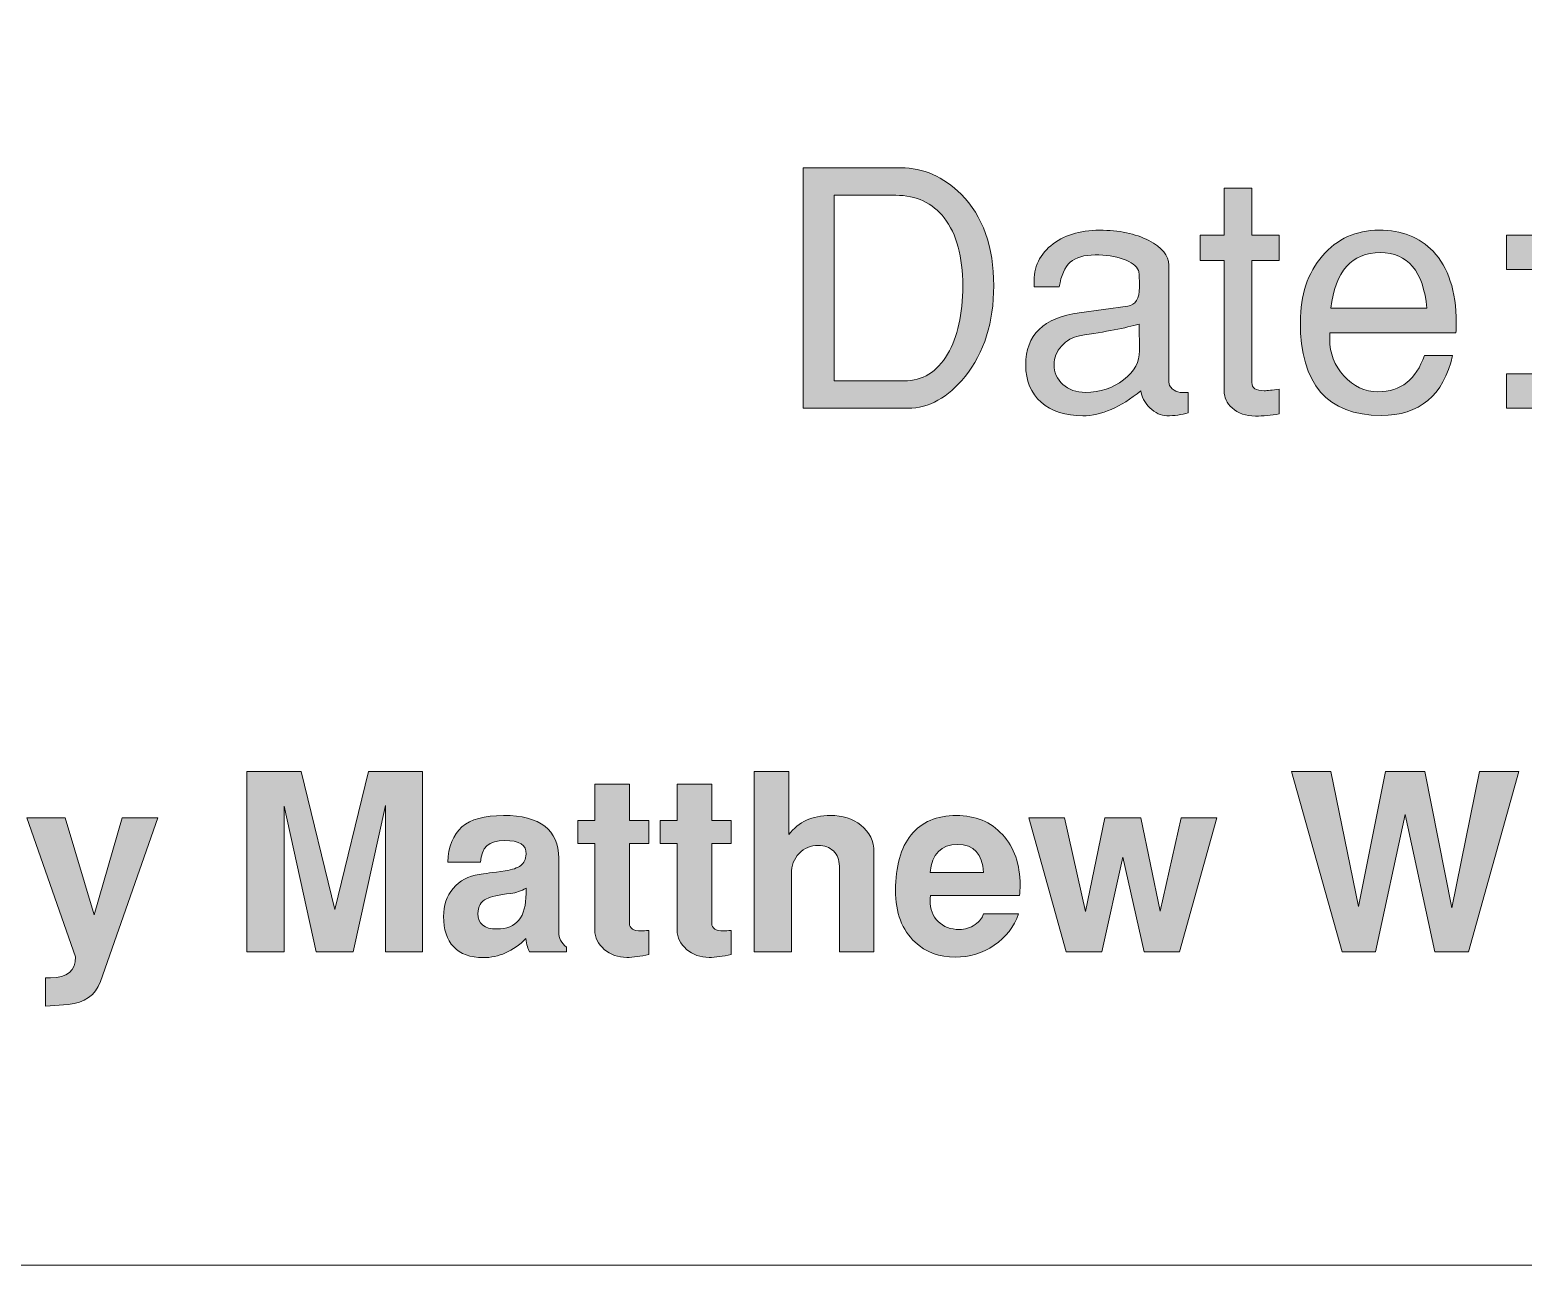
# Model space of a CAD drawing. Header units: inches. Extents: x 0.8 to 4.89, y -4.49 to -0.82.
# Drawn here: x 3.322 to 4.077, y -4.486 to -3.862 of the extents above; entities that cross this region are included whole.
import ezdxf

# ---------------------------------------------------------------- set-up
doc = ezdxf.new("R2010")
doc.units = ezdxf.units.IN
doc.header["$MEASUREMENT"] = 0
doc.layers.add('Layer 1', color=7, linetype='Continuous')

# ---------------------------------------------------------------- blocks, each defined once
blk = doc.blocks.new('block 2')
at = {"layer": 'Layer 1', "color": 7, "lineweight": 5, "true_color": 0xffffff}
blk.add_lwpolyline([(0.79512, -4.48611), (0.79512, -0.81564), (4.89347, -0.81564), (4.89347, -4.48611), (0.79512, -4.48611)], dxfattribs=at)
blk = doc.blocks.new('block 18')
at = {"layer": 'Layer 1', "true_color": 0xed1f24}
h = blk.add_hatch(color=240, dxfattribs=at)
h.dxf.hatch_style = 2
edge = h.paths.add_edge_path()
edge.add_spline(control_points=[(3.80952, -3.99103), (3.80952, -4.00947), (3.80469, -4.02475), (3.79502, -4.03687), (3.78636, -4.04753), (3.77675, -4.05286), (3.76619, -4.05286), (3.76619, -4.05286), (3.71319, -4.05286), (3.71319, -4.05286), (3.71319, -4.05286), (3.71319, -3.93136), (3.71319, -3.93136), (3.71319, -3.93136), (3.76253, -3.93136), (3.76253, -3.93136), (3.77397, -3.93136), (3.78413, -3.93581), (3.79302, -3.9447), (3.80402, -3.9557), (3.80952, -3.97114), (3.80952, -3.99103)], knot_values=[0, 0, 0, 0, 1, 1, 1, 2, 2, 2, 3, 3, 3, 4, 4, 4, 5, 5, 5, 6, 6, 6, 7, 7, 7, 7], degree=3, periodic=1)
edge = h.paths.add_edge_path()
edge.add_spline(control_points=[(3.79386, -3.99103), (3.79386, -3.97625), (3.79074, -3.96481), (3.78453, -3.9567), (3.77852, -3.94903), (3.77036, -3.9452), (3.76002, -3.9452), (3.76002, -3.9452), (3.72885, -3.9452), (3.72885, -3.9452), (3.72885, -3.9452), (3.72885, -4.03903), (3.72885, -4.03903), (3.72885, -4.03903), (3.76419, -4.03903), (3.76419, -4.03903), (3.77353, -4.03903), (3.78086, -4.03453), (3.78619, -4.02553), (3.7913, -4.01687), (3.79386, -4.00536), (3.79386, -3.99103)], knot_values=[0, 0, 0, 0, 1, 1, 1, 2, 2, 2, 3, 3, 3, 4, 4, 4, 5, 5, 5, 6, 6, 6, 7, 7, 7, 7], degree=3, periodic=1)
h = blk.add_hatch(color=240, dxfattribs=at)
h.dxf.hatch_style = 2
edge = h.paths.add_edge_path()
edge.add_spline(control_points=[(3.95386, -4.0557), (3.94975, -4.05647), (3.94575, -4.05686), (3.94185, -4.05686), (3.93696, -4.05686), (3.93302, -4.05547), (3.93003, -4.05269), (3.92735, -4.05025), (3.92603, -4.04742), (3.92603, -4.0442), (3.92603, -4.0442), (3.92603, -3.9782), (3.92603, -3.9782), (3.92603, -3.9782), (3.91386, -3.9782), (3.91386, -3.9782), (3.91386, -3.9782), (3.91386, -3.96537), (3.91386, -3.96537), (3.91386, -3.96537), (3.92603, -3.96537), (3.92603, -3.96537), (3.92603, -3.96537), (3.92603, -3.9417), (3.92603, -3.9417), (3.92603, -3.9417), (3.94002, -3.9417), (3.94002, -3.9417), (3.94002, -3.9417), (3.94002, -3.96537), (3.94002, -3.96537), (3.94002, -3.96537), (3.95386, -3.96537), (3.95386, -3.96537), (3.95386, -3.96537), (3.95386, -3.9782), (3.95386, -3.9782), (3.95386, -3.9782), (3.94002, -3.9782), (3.94002, -3.9782), (3.94002, -3.9782), (3.94002, -4.03986), (3.94002, -4.03986), (3.94002, -4.04264), (3.94208, -4.04403), (3.94619, -4.04403), (3.94786, -4.04403), (3.95041, -4.04376), (3.95386, -4.0432), (3.95386, -4.0432), (3.95386, -4.0557), (3.95386, -4.0557)], knot_values=[0, 0, 0, 0, 1, 1, 1, 2, 2, 2, 3, 3, 3, 4, 4, 4, 5, 5, 5, 6, 6, 6, 7, 7, 7, 8, 8, 8, 9, 9, 9, 10, 10, 10, 11, 11, 11, 12, 12, 12, 13, 13, 13, 14, 14, 14, 15, 15, 15, 16, 16, 16, 17, 17, 17, 17], degree=3, periodic=1)
h = blk.add_hatch(color=240, dxfattribs=at)
h.dxf.hatch_style = 2
edge = h.paths.add_edge_path()
edge.add_spline(control_points=[(3.90786, -4.05524), (3.90441, -4.05621), (3.9008, -4.05669), (3.89703, -4.05669), (3.89402, -4.05669), (3.89116, -4.05533), (3.88844, -4.05261), (3.88572, -4.04989), (3.88419, -4.04703), (3.88386, -4.04403), (3.87375, -4.05248), (3.86397, -4.05669), (3.85453, -4.05669), (3.84574, -4.05669), (3.83875, -4.05441), (3.83352, -4.04985), (3.8283, -4.04529), (3.82569, -4.03899), (3.82569, -4.03098), (3.82569, -4.01584), (3.83472, -4.00704), (3.85278, -4.00459), (3.85278, -4.00459), (3.87737, -4.00125), (3.87737, -4.00125), (3.88125, -4.00069), (3.88319, -3.99752), (3.88319, -3.99173), (3.88319, -3.98683), (3.88302, -3.984), (3.8827, -3.98322), (3.88169, -3.98088), (3.87912, -3.97898), (3.87497, -3.97753), (3.87081, -3.97609), (3.86608, -3.97536), (3.86077, -3.97536), (3.85522, -3.97536), (3.85104, -3.97661), (3.84822, -3.97911), (3.84539, -3.98161), (3.84354, -3.98575), (3.84265, -3.99153), (3.84265, -3.99153), (3.83002, -3.99153), (3.83002, -3.99153), (3.82924, -3.98286), (3.83202, -3.97592), (3.83836, -3.9707), (3.84469, -3.96547), (3.85291, -3.96286), (3.86302, -3.96286), (3.8728, -3.96286), (3.88108, -3.96459), (3.88786, -3.96803), (3.89463, -3.97148), (3.89802, -3.97564), (3.89802, -3.98053), (3.89802, -3.98053), (3.89802, -4.03969), (3.89802, -4.03969), (3.89802, -4.04092), (3.89861, -4.04203), (3.89977, -4.04303), (3.90094, -4.04403), (3.90225, -4.04464), (3.90369, -4.04486), (3.9048, -4.04498), (3.90619, -4.04498), (3.90786, -4.04486), (3.90786, -4.04486), (3.90786, -4.05524), (3.90786, -4.05524)], knot_values=[0, 0, 0, 0, 1, 1, 1, 2, 2, 2, 3, 3, 3, 4, 4, 4, 5, 5, 5, 6, 6, 6, 7, 7, 7, 8, 8, 8, 9, 9, 9, 10, 10, 10, 11, 11, 11, 12, 12, 12, 13, 13, 13, 14, 14, 14, 15, 15, 15, 16, 16, 16, 17, 17, 17, 18, 18, 18, 19, 19, 19, 20, 20, 20, 21, 21, 21, 22, 22, 22, 23, 23, 23, 24, 24, 24, 24], degree=3, periodic=1)
edge = h.paths.add_edge_path()
edge.add_spline(control_points=[(3.88319, -4.02393), (3.88319, -4.02393), (3.88303, -4.01036), (3.88303, -4.01036), (3.87632, -4.01226), (3.86627, -4.01421), (3.85288, -4.01623), (3.84936, -4.0169), (3.84634, -4.01863), (3.84381, -4.02142), (3.84129, -4.02421), (3.84003, -4.02734), (3.84003, -4.0308), (3.84003, -4.03482), (3.84151, -4.03817), (3.84448, -4.04085), (3.84744, -4.04352), (3.85123, -4.04486), (3.85584, -4.04486), (3.86331, -4.04486), (3.86976, -4.04274), (3.8752, -4.0385), (3.88064, -4.03425), (3.8833, -4.0294), (3.88319, -4.02393)], knot_values=[0, 0, 0, 0, 1, 1, 1, 2, 2, 2, 3, 3, 3, 4, 4, 4, 5, 5, 5, 6, 6, 6, 7, 7, 7, 8, 8, 8, 8], degree=3, periodic=1)
h = blk.add_hatch(color=240, dxfattribs=at)
h.dxf.hatch_style = 2
edge = h.paths.add_edge_path()
edge.add_spline(control_points=[(4.04336, -4.00953), (4.04336, -4.01164), (4.0433, -4.01336), (4.04319, -4.0147), (4.04319, -4.0147), (3.97952, -4.0147), (3.97952, -4.0147), (3.97941, -4.01548), (3.97936, -4.01659), (3.97936, -4.01803), (3.97936, -4.02503), (3.98176, -4.0312), (3.98659, -4.03653), (3.99141, -4.04186), (3.99714, -4.04453), (4.00379, -4.04453), (4.01531, -4.04453), (4.02313, -4.03842), (4.02723, -4.0262), (4.02723, -4.0262), (4.04152, -4.0262), (4.04152, -4.0262), (4.03686, -4.04642), (4.0248, -4.05653), (4.00536, -4.05653), (3.97813, -4.05653), (3.96453, -4.04075), (3.96453, -4.0092), (3.96453, -3.99564), (3.96824, -3.98453), (3.97569, -3.97586), (3.98313, -3.9672), (3.99269, -3.96286), (4.00435, -3.96286), (4.0158, -3.96286), (4.02491, -3.96642), (4.03169, -3.97353), (4.03935, -3.98164), (4.04325, -3.99364), (4.04336, -4.00953)], knot_values=[0, 0, 0, 0, 1, 1, 1, 2, 2, 2, 3, 3, 3, 4, 4, 4, 5, 5, 5, 6, 6, 6, 7, 7, 7, 8, 8, 8, 9, 9, 9, 10, 10, 10, 11, 11, 11, 12, 12, 12, 13, 13, 13, 13], degree=3, periodic=1)
edge = h.paths.add_edge_path()
edge.add_spline(control_points=[(4.02852, -4.00236), (4.02673, -3.98359), (4.01887, -3.9742), (4.00494, -3.9742), (3.99044, -3.9742), (3.98214, -3.98359), (3.98002, -4.00236), (3.98002, -4.00236), (4.02852, -4.00236), (4.02852, -4.00236)], knot_values=[0, 0, 0, 0, 1, 1, 1, 2, 2, 2, 3, 3, 3, 3], degree=3, periodic=1)
h = blk.add_hatch(color=240, dxfattribs=at)
h.dxf.hatch_style = 2
h.paths.add_polyline_path([(4.08602, -3.9827), (4.06868, -3.9827), (4.06868, -3.96537), (4.08602, -3.96537)])
h.paths.add_polyline_path([(4.08602, -4.05286), (4.06868, -4.05286), (4.06868, -4.03553), (4.08602, -4.03553)])
at = {"layer": 'Layer 1', "lineweight": 0}
for points in [[(4.08602, -3.9827), (4.06868, -3.9827), (4.06868, -3.96537), (4.08602, -3.96537), (4.08602, -3.9827)], [(4.08602, -4.05286), (4.06868, -4.05286), (4.06868, -4.03553), (4.08602, -4.03553), (4.08602, -4.05286)]]:
    blk.add_lwpolyline(points, dxfattribs=at)
for points, knots in [([(3.80952, -3.99103), (3.80952, -4.00947), (3.80469, -4.02475), (3.79502, -4.03687), (3.78636, -4.04753), (3.77675, -4.05286), (3.76619, -4.05286), (3.76619, -4.05286), (3.71319, -4.05286), (3.71319, -4.05286), (3.71319, -4.05286), (3.71319, -3.93136), (3.71319, -3.93136), (3.71319, -3.93136), (3.76253, -3.93136), (3.76253, -3.93136), (3.77397, -3.93136), (3.78413, -3.93581), (3.79302, -3.9447), (3.80402, -3.9557), (3.80952, -3.97114), (3.80952, -3.99103)], [0, 0, 0, 0, 1, 1, 1, 2, 2, 2, 3, 3, 3, 4, 4, 4, 5, 5, 5, 6, 6, 6, 7, 7, 7, 7]), ([(3.79386, -3.99103), (3.79386, -3.97625), (3.79074, -3.96481), (3.78453, -3.9567), (3.77852, -3.94903), (3.77036, -3.9452), (3.76002, -3.9452), (3.76002, -3.9452), (3.72885, -3.9452), (3.72885, -3.9452), (3.72885, -3.9452), (3.72885, -4.03903), (3.72885, -4.03903), (3.72885, -4.03903), (3.76419, -4.03903), (3.76419, -4.03903), (3.77353, -4.03903), (3.78086, -4.03453), (3.78619, -4.02553), (3.7913, -4.01687), (3.79386, -4.00536), (3.79386, -3.99103)], [0, 0, 0, 0, 1, 1, 1, 2, 2, 2, 3, 3, 3, 4, 4, 4, 5, 5, 5, 6, 6, 6, 7, 7, 7, 7]), ([(3.95386, -4.0557), (3.94975, -4.05647), (3.94575, -4.05686), (3.94185, -4.05686), (3.93696, -4.05686), (3.93302, -4.05547), (3.93003, -4.05269), (3.92735, -4.05025), (3.92603, -4.04742), (3.92603, -4.0442), (3.92603, -4.0442), (3.92603, -3.9782), (3.92603, -3.9782), (3.92603, -3.9782), (3.91386, -3.9782), (3.91386, -3.9782), (3.91386, -3.9782), (3.91386, -3.96537), (3.91386, -3.96537), (3.91386, -3.96537), (3.92603, -3.96537), (3.92603, -3.96537), (3.92603, -3.96537), (3.92603, -3.9417), (3.92603, -3.9417), (3.92603, -3.9417), (3.94002, -3.9417), (3.94002, -3.9417), (3.94002, -3.9417), (3.94002, -3.96537), (3.94002, -3.96537), (3.94002, -3.96537), (3.95386, -3.96537), (3.95386, -3.96537), (3.95386, -3.96537), (3.95386, -3.9782), (3.95386, -3.9782), (3.95386, -3.9782), (3.94002, -3.9782), (3.94002, -3.9782), (3.94002, -3.9782), (3.94002, -4.03986), (3.94002, -4.03986), (3.94002, -4.04264), (3.94208, -4.04403), (3.94619, -4.04403), (3.94786, -4.04403), (3.95041, -4.04376), (3.95386, -4.0432), (3.95386, -4.0432), (3.95386, -4.0557), (3.95386, -4.0557)], [0, 0, 0, 0, 1, 1, 1, 2, 2, 2, 3, 3, 3, 4, 4, 4, 5, 5, 5, 6, 6, 6, 7, 7, 7, 8, 8, 8, 9, 9, 9, 10, 10, 10, 11, 11, 11, 12, 12, 12, 13, 13, 13, 14, 14, 14, 15, 15, 15, 16, 16, 16, 17, 17, 17, 17]), ([(3.90786, -4.05524), (3.90441, -4.05621), (3.9008, -4.05669), (3.89703, -4.05669), (3.89402, -4.05669), (3.89116, -4.05533), (3.88844, -4.05261), (3.88572, -4.04989), (3.88419, -4.04703), (3.88386, -4.04403), (3.87375, -4.05248), (3.86397, -4.05669), (3.85453, -4.05669), (3.84574, -4.05669), (3.83875, -4.05441), (3.83352, -4.04985), (3.8283, -4.04529), (3.82569, -4.03899), (3.82569, -4.03098), (3.82569, -4.01584), (3.83472, -4.00704), (3.85278, -4.00459), (3.85278, -4.00459), (3.87737, -4.00125), (3.87737, -4.00125), (3.88125, -4.00069), (3.88319, -3.99752), (3.88319, -3.99173), (3.88319, -3.98683), (3.88302, -3.984), (3.8827, -3.98322), (3.88169, -3.98088), (3.87912, -3.97898), (3.87497, -3.97753), (3.87081, -3.97609), (3.86608, -3.97536), (3.86077, -3.97536), (3.85522, -3.97536), (3.85104, -3.97661), (3.84822, -3.97911), (3.84539, -3.98161), (3.84354, -3.98575), (3.84265, -3.99153), (3.84265, -3.99153), (3.83002, -3.99153), (3.83002, -3.99153), (3.82924, -3.98286), (3.83202, -3.97592), (3.83836, -3.9707), (3.84469, -3.96547), (3.85291, -3.96286), (3.86302, -3.96286), (3.8728, -3.96286), (3.88108, -3.96459), (3.88786, -3.96803), (3.89463, -3.97148), (3.89802, -3.97564), (3.89802, -3.98053), (3.89802, -3.98053), (3.89802, -4.03969), (3.89802, -4.03969), (3.89802, -4.04092), (3.89861, -4.04203), (3.89977, -4.04303), (3.90094, -4.04403), (3.90225, -4.04464), (3.90369, -4.04486), (3.9048, -4.04498), (3.90619, -4.04498), (3.90786, -4.04486), (3.90786, -4.04486), (3.90786, -4.05524), (3.90786, -4.05524)], [0, 0, 0, 0, 1, 1, 1, 2, 2, 2, 3, 3, 3, 4, 4, 4, 5, 5, 5, 6, 6, 6, 7, 7, 7, 8, 8, 8, 9, 9, 9, 10, 10, 10, 11, 11, 11, 12, 12, 12, 13, 13, 13, 14, 14, 14, 15, 15, 15, 16, 16, 16, 17, 17, 17, 18, 18, 18, 19, 19, 19, 20, 20, 20, 21, 21, 21, 22, 22, 22, 23, 23, 23, 24, 24, 24, 24]), ([(4.04336, -4.00953), (4.04336, -4.01164), (4.0433, -4.01336), (4.04319, -4.0147), (4.04319, -4.0147), (3.97952, -4.0147), (3.97952, -4.0147), (3.97941, -4.01548), (3.97936, -4.01659), (3.97936, -4.01803), (3.97936, -4.02503), (3.98176, -4.0312), (3.98659, -4.03653), (3.99141, -4.04186), (3.99714, -4.04453), (4.00379, -4.04453), (4.01531, -4.04453), (4.02313, -4.03842), (4.02723, -4.0262), (4.02723, -4.0262), (4.04152, -4.0262), (4.04152, -4.0262), (4.03686, -4.04642), (4.0248, -4.05653), (4.00536, -4.05653), (3.97813, -4.05653), (3.96453, -4.04075), (3.96453, -4.0092), (3.96453, -3.99564), (3.96824, -3.98453), (3.97569, -3.97586), (3.98313, -3.9672), (3.99269, -3.96286), (4.00435, -3.96286), (4.0158, -3.96286), (4.02491, -3.96642), (4.03169, -3.97353), (4.03935, -3.98164), (4.04325, -3.99364), (4.04336, -4.00953)], [0, 0, 0, 0, 1, 1, 1, 2, 2, 2, 3, 3, 3, 4, 4, 4, 5, 5, 5, 6, 6, 6, 7, 7, 7, 8, 8, 8, 9, 9, 9, 10, 10, 10, 11, 11, 11, 12, 12, 12, 13, 13, 13, 13]), ([(4.02852, -4.00236), (4.02673, -3.98359), (4.01887, -3.9742), (4.00494, -3.9742), (3.99044, -3.9742), (3.98214, -3.98359), (3.98002, -4.00236), (3.98002, -4.00236), (4.02852, -4.00236), (4.02852, -4.00236)], [0, 0, 0, 0, 1, 1, 1, 2, 2, 2, 3, 3, 3, 3]), ([(3.88319, -4.02393), (3.88319, -4.02393), (3.88303, -4.01036), (3.88303, -4.01036), (3.87632, -4.01226), (3.86627, -4.01421), (3.85288, -4.01623), (3.84936, -4.0169), (3.84634, -4.01863), (3.84381, -4.02142), (3.84129, -4.02421), (3.84003, -4.02734), (3.84003, -4.0308), (3.84003, -4.03482), (3.84151, -4.03817), (3.84448, -4.04085), (3.84744, -4.04352), (3.85123, -4.04486), (3.85584, -4.04486), (3.86331, -4.04486), (3.86976, -4.04274), (3.8752, -4.0385), (3.88064, -4.03425), (3.8833, -4.0294), (3.88319, -4.02393)], [0, 0, 0, 0, 1, 1, 1, 2, 2, 2, 3, 3, 3, 4, 4, 4, 5, 5, 5, 6, 6, 6, 7, 7, 7, 8, 8, 8, 8])]:
    blk.add_open_spline(points, degree=3, knots=knots, dxfattribs=at)
blk = doc.blocks.new('block 17')
at = {"layer": 'Layer 1'}
blk.add_blockref('block 18', (0, 0), dxfattribs=at)
blk = doc.blocks.new('block 4')
at = {"layer": 'Layer 1'}
blk.add_blockref('block 17', (0, 0), dxfattribs=at)
blk = doc.blocks.new('block 27')
at = {"layer": 'Layer 1', "true_color": 0xed1f24}
h = blk.add_hatch(color=240, dxfattribs=at)
h.dxf.hatch_style = 2
h.paths.add_polyline_path([(3.52072, -4.32766), (3.50197, -4.32766), (3.50197, -4.25366), (3.48572, -4.32766), (3.46697, -4.32766), (3.45071, -4.25404), (3.45071, -4.32766), (3.43197, -4.32766), (3.43197, -4.23653), (3.4594, -4.23653), (3.47633, -4.30629), (3.49344, -4.23653), (3.52072, -4.23653)])
h = blk.add_hatch(color=240, dxfattribs=at)
h.dxf.hatch_style = 2
edge = h.paths.add_edge_path()
edge.add_spline(control_points=[(3.63509, -4.32903), (3.631, -4.33003), (3.62729, -4.33053), (3.62396, -4.33053), (3.61955, -4.33053), (3.61576, -4.32918), (3.61259, -4.32647), (3.60942, -4.32376), (3.60784, -4.32053), (3.60784, -4.31678), (3.60784, -4.31678), (3.60784, -4.27291), (3.60784, -4.27291), (3.60784, -4.27291), (3.59921, -4.27291), (3.59921, -4.27291), (3.59921, -4.27291), (3.59921, -4.26128), (3.59921, -4.26128), (3.59921, -4.26128), (3.60784, -4.26128), (3.60784, -4.26128), (3.60784, -4.26128), (3.60784, -4.24291), (3.60784, -4.24291), (3.60784, -4.24291), (3.62534, -4.24291), (3.62534, -4.24291), (3.62534, -4.24291), (3.62534, -4.26128), (3.62534, -4.26128), (3.62534, -4.26128), (3.63509, -4.26128), (3.63509, -4.26128), (3.63509, -4.26128), (3.63509, -4.27291), (3.63509, -4.27291), (3.63509, -4.27291), (3.62534, -4.27291), (3.62534, -4.27291), (3.62534, -4.27291), (3.62534, -4.31328), (3.62534, -4.31328), (3.62534, -4.31586), (3.62729, -4.31716), (3.63121, -4.31716), (3.63213, -4.31708), (3.63342, -4.31699), (3.63509, -4.31691), (3.63509, -4.31691), (3.63509, -4.32903), (3.63509, -4.32903)], knot_values=[0, 0, 0, 0, 1, 1, 1, 2, 2, 2, 3, 3, 3, 4, 4, 4, 5, 5, 5, 6, 6, 6, 7, 7, 7, 8, 8, 8, 9, 9, 9, 10, 10, 10, 11, 11, 11, 12, 12, 12, 13, 13, 13, 14, 14, 14, 15, 15, 15, 16, 16, 16, 17, 17, 17, 17], degree=3, periodic=1)
h = blk.add_hatch(color=240, dxfattribs=at)
h.dxf.hatch_style = 2
edge = h.paths.add_edge_path()
edge.add_spline(control_points=[(3.67672, -4.32903), (3.67263, -4.33003), (3.66892, -4.33053), (3.66559, -4.33053), (3.66117, -4.33053), (3.65738, -4.32918), (3.65422, -4.32647), (3.65105, -4.32376), (3.64946, -4.32053), (3.64946, -4.31678), (3.64946, -4.31678), (3.64946, -4.27291), (3.64946, -4.27291), (3.64946, -4.27291), (3.64084, -4.27291), (3.64084, -4.27291), (3.64084, -4.27291), (3.64084, -4.26128), (3.64084, -4.26128), (3.64084, -4.26128), (3.64946, -4.26128), (3.64946, -4.26128), (3.64946, -4.26128), (3.64946, -4.24291), (3.64946, -4.24291), (3.64946, -4.24291), (3.66697, -4.24291), (3.66697, -4.24291), (3.66697, -4.24291), (3.66697, -4.26128), (3.66697, -4.26128), (3.66697, -4.26128), (3.67672, -4.26128), (3.67672, -4.26128), (3.67672, -4.26128), (3.67672, -4.27291), (3.67672, -4.27291), (3.67672, -4.27291), (3.66697, -4.27291), (3.66697, -4.27291), (3.66697, -4.27291), (3.66697, -4.31328), (3.66697, -4.31328), (3.66697, -4.31586), (3.66892, -4.31716), (3.67284, -4.31716), (3.67375, -4.31708), (3.67505, -4.31699), (3.67672, -4.31691), (3.67672, -4.31691), (3.67672, -4.32903), (3.67672, -4.32903)], knot_values=[0, 0, 0, 0, 1, 1, 1, 2, 2, 2, 3, 3, 3, 4, 4, 4, 5, 5, 5, 6, 6, 6, 7, 7, 7, 8, 8, 8, 9, 9, 9, 10, 10, 10, 11, 11, 11, 12, 12, 12, 13, 13, 13, 14, 14, 14, 15, 15, 15, 16, 16, 16, 17, 17, 17, 17], degree=3, periodic=1)
h = blk.add_hatch(color=240, dxfattribs=at)
h.dxf.hatch_style = 2
edge = h.paths.add_edge_path()
edge.add_spline(control_points=[(3.74897, -4.32766), (3.74897, -4.32766), (3.73147, -4.32766), (3.73147, -4.32766), (3.73147, -4.32766), (3.73147, -4.28443), (3.73147, -4.28443), (3.73147, -4.28118), (3.73047, -4.27861), (3.72847, -4.27673), (3.72647, -4.27485), (3.72392, -4.27391), (3.72084, -4.27391), (3.71693, -4.27391), (3.71367, -4.27526), (3.71109, -4.27798), (3.70851, -4.28069), (3.70721, -4.2841), (3.70721, -4.28819), (3.70721, -4.28819), (3.70721, -4.32766), (3.70721, -4.32766), (3.70721, -4.32766), (3.68846, -4.32766), (3.68846, -4.32766), (3.68846, -4.32766), (3.68846, -4.23653), (3.68846, -4.23653), (3.68846, -4.23653), (3.70597, -4.23653), (3.70597, -4.23653), (3.70597, -4.23653), (3.70597, -4.26841), (3.70597, -4.26841), (3.71071, -4.26199), (3.71771, -4.25878), (3.72696, -4.25878), (3.73305, -4.25878), (3.73817, -4.26041), (3.74234, -4.26366), (3.74676, -4.26716), (3.74897, -4.27174), (3.74897, -4.2774), (3.74897, -4.2774), (3.74897, -4.32766), (3.74897, -4.32766)], knot_values=[0, 0, 0, 0, 1, 1, 1, 2, 2, 2, 3, 3, 3, 4, 4, 4, 5, 5, 5, 6, 6, 6, 7, 7, 7, 8, 8, 8, 9, 9, 9, 10, 10, 10, 11, 11, 11, 12, 12, 12, 13, 13, 13, 14, 14, 14, 15, 15, 15, 15], degree=3, periodic=1)
h = blk.add_hatch(color=240, dxfattribs=at)
h.dxf.hatch_style = 2
h.paths.add_polyline_path([(4.07499, -4.23653), (4.04947, -4.32766), (4.0326, -4.32766), (4.01753, -4.25836), (4.00254, -4.32766), (3.98564, -4.32766), (3.9601, -4.23653), (3.97997, -4.23653), (3.99397, -4.30478), (4.0076, -4.23653), (4.02747, -4.23653), (4.0411, -4.30554), (4.0551, -4.23653)])
h = blk.add_hatch(color=240, dxfattribs=at)
h.dxf.hatch_style = 2
edge = h.paths.add_edge_path()
edge.add_spline(control_points=[(3.38683, -4.25991), (3.38683, -4.25991), (3.35784, -4.34266), (3.35784, -4.34266), (3.35533, -4.34974), (3.34991, -4.35362), (3.34159, -4.35428), (3.34159, -4.35428), (3.33008, -4.35516), (3.33008, -4.35516), (3.33008, -4.35516), (3.33008, -4.34078), (3.33008, -4.34078), (3.33008, -4.34078), (3.33271, -4.34078), (3.33271, -4.34078), (3.34113, -4.34078), (3.34534, -4.33728), (3.34534, -4.33028), (3.34534, -4.33028), (3.32071, -4.25991), (3.32071, -4.25991), (3.32071, -4.25991), (3.34008, -4.25991), (3.34008, -4.25991), (3.34008, -4.25991), (3.35471, -4.30903), (3.35471, -4.30903), (3.35471, -4.30903), (3.36884, -4.25991), (3.36884, -4.25991), (3.36884, -4.25991), (3.38683, -4.25991), (3.38683, -4.25991)], knot_values=[0, 0, 0, 0, 1, 1, 1, 2, 2, 2, 3, 3, 3, 4, 4, 4, 5, 5, 5, 6, 6, 6, 7, 7, 7, 8, 8, 8, 9, 9, 9, 10, 10, 10, 11, 11, 11, 11], degree=3, periodic=1)
h = blk.add_hatch(color=240, dxfattribs=at)
h.dxf.hatch_style = 2
edge = h.paths.add_edge_path()
edge.add_spline(control_points=[(3.59347, -4.32766), (3.59347, -4.32766), (3.57484, -4.32766), (3.57484, -4.32766), (3.57401, -4.32633), (3.57338, -4.32412), (3.57296, -4.32103), (3.56655, -4.32745), (3.55934, -4.33065), (3.55134, -4.33065), (3.54484, -4.33065), (3.53988, -4.32884), (3.53647, -4.32522), (3.53305, -4.32159), (3.53134, -4.31645), (3.53134, -4.30978), (3.53134, -4.30428), (3.53297, -4.29957), (3.53621, -4.29565), (3.53946, -4.29174), (3.54384, -4.28937), (3.54934, -4.28853), (3.55192, -4.2882), (3.55629, -4.28762), (3.56247, -4.28678), (3.56613, -4.2862), (3.56878, -4.28531), (3.5704, -4.28409), (3.57203, -4.28288), (3.57292, -4.28095), (3.57309, -4.27828), (3.57334, -4.2737), (3.56972, -4.27141), (3.56222, -4.27141), (3.55438, -4.27141), (3.55034, -4.27507), (3.55009, -4.28241), (3.55009, -4.28241), (3.53346, -4.28241), (3.53346, -4.28241), (3.53379, -4.27441), (3.53619, -4.26847), (3.54065, -4.26459), (3.54511, -4.26072), (3.55209, -4.25878), (3.56159, -4.25878), (3.58025, -4.25878), (3.58959, -4.26599), (3.58959, -4.28041), (3.58959, -4.28041), (3.58959, -4.31778), (3.58959, -4.31778), (3.58959, -4.3207), (3.59088, -4.32324), (3.59347, -4.32541), (3.59347, -4.32541), (3.59347, -4.32766), (3.59347, -4.32766)], knot_values=[0, 0, 0, 0, 1, 1, 1, 2, 2, 2, 3, 3, 3, 4, 4, 4, 5, 5, 5, 6, 6, 6, 7, 7, 7, 8, 8, 8, 9, 9, 9, 10, 10, 10, 11, 11, 11, 12, 12, 12, 13, 13, 13, 14, 14, 14, 15, 15, 15, 16, 16, 16, 17, 17, 17, 18, 18, 18, 19, 19, 19, 19], degree=3, periodic=1)
edge = h.paths.add_edge_path()
edge.add_spline(control_points=[(3.57309, -4.29816), (3.57309, -4.29816), (3.57309, -4.29553), (3.57309, -4.29553), (3.57058, -4.29695), (3.56802, -4.29782), (3.56542, -4.29816), (3.55931, -4.29891), (3.55521, -4.29983), (3.55311, -4.30091), (3.55018, -4.30233), (3.54871, -4.30482), (3.54871, -4.3084), (3.54871, -4.31358), (3.55194, -4.31616), (3.55839, -4.31616), (3.56819, -4.31616), (3.57309, -4.31016), (3.57309, -4.29816)], knot_values=[0, 0, 0, 0, 1, 1, 1, 2, 2, 2, 3, 3, 3, 4, 4, 4, 5, 5, 5, 6, 6, 6, 6], degree=3, periodic=1)
h = blk.add_hatch(color=240, dxfattribs=at)
h.dxf.hatch_style = 2
edge = h.paths.add_edge_path()
edge.add_spline(control_points=[(3.82284, -4.2939), (3.82284, -4.29591), (3.82272, -4.2977), (3.82246, -4.29928), (3.82246, -4.29928), (3.77759, -4.29928), (3.77759, -4.29928), (3.77742, -4.29978), (3.77734, -4.30058), (3.77734, -4.30166), (3.77734, -4.30608), (3.77871, -4.30964), (3.78143, -4.31234), (3.78415, -4.31506), (3.7877, -4.31641), (3.79208, -4.31641), (3.79497, -4.31641), (3.79765, -4.31557), (3.80012, -4.3139), (3.80236, -4.31232), (3.80376, -4.31053), (3.80434, -4.30853), (3.80434, -4.30853), (3.8221, -4.30853), (3.8221, -4.30853), (3.81976, -4.31512), (3.81565, -4.32041), (3.80978, -4.32441), (3.80391, -4.32841), (3.79734, -4.33041), (3.79009, -4.33041), (3.782, -4.33041), (3.77522, -4.32787), (3.76971, -4.32278), (3.76312, -4.3167), (3.75984, -4.30799), (3.75984, -4.29666), (3.75984, -4.28449), (3.76249, -4.27514), (3.76777, -4.2686), (3.77306, -4.26205), (3.78067, -4.25878), (3.79059, -4.25878), (3.80026, -4.25878), (3.80804, -4.26201), (3.81397, -4.26847), (3.81989, -4.27493), (3.82284, -4.28341), (3.82284, -4.2939)], knot_values=[0, 0, 0, 0, 1, 1, 1, 2, 2, 2, 3, 3, 3, 4, 4, 4, 5, 5, 5, 6, 6, 6, 7, 7, 7, 8, 8, 8, 9, 9, 9, 10, 10, 10, 11, 11, 11, 12, 12, 12, 13, 13, 13, 14, 14, 14, 15, 15, 15, 16, 16, 16, 16], degree=3, periodic=1)
edge = h.paths.add_edge_path()
edge.add_spline(control_points=[(3.80434, -4.28753), (3.80384, -4.27812), (3.79946, -4.27341), (3.79123, -4.27341), (3.7829, -4.27341), (3.77827, -4.27812), (3.77734, -4.28753), (3.77734, -4.28753), (3.80434, -4.28753), (3.80434, -4.28753)], knot_values=[0, 0, 0, 0, 1, 1, 1, 2, 2, 2, 3, 3, 3, 3], degree=3, periodic=1)
h = blk.add_hatch(color=240, dxfattribs=at)
h.dxf.hatch_style = 2
h.paths.add_polyline_path([(3.92234, -4.25991), (3.90348, -4.32766), (3.88549, -4.32766), (3.87484, -4.27981), (3.8641, -4.32766), (3.8461, -4.32766), (3.82721, -4.25991), (3.84534, -4.25991), (3.85584, -4.30728), (3.86572, -4.25991), (3.88384, -4.25991), (3.89371, -4.30716), (3.90422, -4.25991)])
at = {"layer": 'Layer 1', "lineweight": 0}
for points in [[(3.52072, -4.32766), (3.50197, -4.32766), (3.50197, -4.25366), (3.48572, -4.32766), (3.46697, -4.32766), (3.45071, -4.25404), (3.45071, -4.32766), (3.43197, -4.32766), (3.43197, -4.23653), (3.4594, -4.23653), (3.47633, -4.30629), (3.49344, -4.23653), (3.52072, -4.23653), (3.52072, -4.32766)], [(4.07499, -4.23653), (4.04947, -4.32766), (4.0326, -4.32766), (4.01753, -4.25836), (4.00254, -4.32766), (3.98564, -4.32766), (3.9601, -4.23653), (3.97997, -4.23653), (3.99397, -4.30478), (4.0076, -4.23653), (4.02747, -4.23653), (4.0411, -4.30554), (4.0551, -4.23653), (4.07499, -4.23653)], [(3.92234, -4.25991), (3.90348, -4.32766), (3.88549, -4.32766), (3.87484, -4.27981), (3.8641, -4.32766), (3.8461, -4.32766), (3.82721, -4.25991), (3.84534, -4.25991), (3.85584, -4.30728), (3.86572, -4.25991), (3.88384, -4.25991), (3.89371, -4.30716), (3.90422, -4.25991), (3.92234, -4.25991)]]:
    blk.add_lwpolyline(points, dxfattribs=at)
for points, knots in [([(3.63509, -4.32903), (3.631, -4.33003), (3.62729, -4.33053), (3.62396, -4.33053), (3.61955, -4.33053), (3.61576, -4.32918), (3.61259, -4.32647), (3.60942, -4.32376), (3.60784, -4.32053), (3.60784, -4.31678), (3.60784, -4.31678), (3.60784, -4.27291), (3.60784, -4.27291), (3.60784, -4.27291), (3.59921, -4.27291), (3.59921, -4.27291), (3.59921, -4.27291), (3.59921, -4.26128), (3.59921, -4.26128), (3.59921, -4.26128), (3.60784, -4.26128), (3.60784, -4.26128), (3.60784, -4.26128), (3.60784, -4.24291), (3.60784, -4.24291), (3.60784, -4.24291), (3.62534, -4.24291), (3.62534, -4.24291), (3.62534, -4.24291), (3.62534, -4.26128), (3.62534, -4.26128), (3.62534, -4.26128), (3.63509, -4.26128), (3.63509, -4.26128), (3.63509, -4.26128), (3.63509, -4.27291), (3.63509, -4.27291), (3.63509, -4.27291), (3.62534, -4.27291), (3.62534, -4.27291), (3.62534, -4.27291), (3.62534, -4.31328), (3.62534, -4.31328), (3.62534, -4.31586), (3.62729, -4.31716), (3.63121, -4.31716), (3.63213, -4.31708), (3.63342, -4.31699), (3.63509, -4.31691), (3.63509, -4.31691), (3.63509, -4.32903), (3.63509, -4.32903)], [0, 0, 0, 0, 1, 1, 1, 2, 2, 2, 3, 3, 3, 4, 4, 4, 5, 5, 5, 6, 6, 6, 7, 7, 7, 8, 8, 8, 9, 9, 9, 10, 10, 10, 11, 11, 11, 12, 12, 12, 13, 13, 13, 14, 14, 14, 15, 15, 15, 16, 16, 16, 17, 17, 17, 17]), ([(3.67672, -4.32903), (3.67263, -4.33003), (3.66892, -4.33053), (3.66559, -4.33053), (3.66117, -4.33053), (3.65738, -4.32918), (3.65422, -4.32647), (3.65105, -4.32376), (3.64946, -4.32053), (3.64946, -4.31678), (3.64946, -4.31678), (3.64946, -4.27291), (3.64946, -4.27291), (3.64946, -4.27291), (3.64084, -4.27291), (3.64084, -4.27291), (3.64084, -4.27291), (3.64084, -4.26128), (3.64084, -4.26128), (3.64084, -4.26128), (3.64946, -4.26128), (3.64946, -4.26128), (3.64946, -4.26128), (3.64946, -4.24291), (3.64946, -4.24291), (3.64946, -4.24291), (3.66697, -4.24291), (3.66697, -4.24291), (3.66697, -4.24291), (3.66697, -4.26128), (3.66697, -4.26128), (3.66697, -4.26128), (3.67672, -4.26128), (3.67672, -4.26128), (3.67672, -4.26128), (3.67672, -4.27291), (3.67672, -4.27291), (3.67672, -4.27291), (3.66697, -4.27291), (3.66697, -4.27291), (3.66697, -4.27291), (3.66697, -4.31328), (3.66697, -4.31328), (3.66697, -4.31586), (3.66892, -4.31716), (3.67284, -4.31716), (3.67375, -4.31708), (3.67505, -4.31699), (3.67672, -4.31691), (3.67672, -4.31691), (3.67672, -4.32903), (3.67672, -4.32903)], [0, 0, 0, 0, 1, 1, 1, 2, 2, 2, 3, 3, 3, 4, 4, 4, 5, 5, 5, 6, 6, 6, 7, 7, 7, 8, 8, 8, 9, 9, 9, 10, 10, 10, 11, 11, 11, 12, 12, 12, 13, 13, 13, 14, 14, 14, 15, 15, 15, 16, 16, 16, 17, 17, 17, 17]), ([(3.74897, -4.32766), (3.74897, -4.32766), (3.73147, -4.32766), (3.73147, -4.32766), (3.73147, -4.32766), (3.73147, -4.28443), (3.73147, -4.28443), (3.73147, -4.28118), (3.73047, -4.27861), (3.72847, -4.27673), (3.72647, -4.27485), (3.72392, -4.27391), (3.72084, -4.27391), (3.71693, -4.27391), (3.71367, -4.27526), (3.71109, -4.27798), (3.70851, -4.28069), (3.70721, -4.2841), (3.70721, -4.28819), (3.70721, -4.28819), (3.70721, -4.32766), (3.70721, -4.32766), (3.70721, -4.32766), (3.68846, -4.32766), (3.68846, -4.32766), (3.68846, -4.32766), (3.68846, -4.23653), (3.68846, -4.23653), (3.68846, -4.23653), (3.70597, -4.23653), (3.70597, -4.23653), (3.70597, -4.23653), (3.70597, -4.26841), (3.70597, -4.26841), (3.71071, -4.26199), (3.71771, -4.25878), (3.72696, -4.25878), (3.73305, -4.25878), (3.73817, -4.26041), (3.74234, -4.26366), (3.74676, -4.26716), (3.74897, -4.27174), (3.74897, -4.2774), (3.74897, -4.2774), (3.74897, -4.32766), (3.74897, -4.32766)], [0, 0, 0, 0, 1, 1, 1, 2, 2, 2, 3, 3, 3, 4, 4, 4, 5, 5, 5, 6, 6, 6, 7, 7, 7, 8, 8, 8, 9, 9, 9, 10, 10, 10, 11, 11, 11, 12, 12, 12, 13, 13, 13, 14, 14, 14, 15, 15, 15, 15]), ([(3.38683, -4.25991), (3.38683, -4.25991), (3.35784, -4.34266), (3.35784, -4.34266), (3.35533, -4.34974), (3.34991, -4.35362), (3.34159, -4.35428), (3.34159, -4.35428), (3.33008, -4.35516), (3.33008, -4.35516), (3.33008, -4.35516), (3.33008, -4.34078), (3.33008, -4.34078), (3.33008, -4.34078), (3.33271, -4.34078), (3.33271, -4.34078), (3.34113, -4.34078), (3.34534, -4.33728), (3.34534, -4.33028), (3.34534, -4.33028), (3.32071, -4.25991), (3.32071, -4.25991), (3.32071, -4.25991), (3.34008, -4.25991), (3.34008, -4.25991), (3.34008, -4.25991), (3.35471, -4.30903), (3.35471, -4.30903), (3.35471, -4.30903), (3.36884, -4.25991), (3.36884, -4.25991), (3.36884, -4.25991), (3.38683, -4.25991), (3.38683, -4.25991)], [0, 0, 0, 0, 1, 1, 1, 2, 2, 2, 3, 3, 3, 4, 4, 4, 5, 5, 5, 6, 6, 6, 7, 7, 7, 8, 8, 8, 9, 9, 9, 10, 10, 10, 11, 11, 11, 11]), ([(3.59347, -4.32766), (3.59347, -4.32766), (3.57484, -4.32766), (3.57484, -4.32766), (3.57401, -4.32633), (3.57338, -4.32412), (3.57296, -4.32103), (3.56655, -4.32745), (3.55934, -4.33065), (3.55134, -4.33065), (3.54484, -4.33065), (3.53988, -4.32884), (3.53647, -4.32522), (3.53305, -4.32159), (3.53134, -4.31645), (3.53134, -4.30978), (3.53134, -4.30428), (3.53297, -4.29957), (3.53621, -4.29565), (3.53946, -4.29174), (3.54384, -4.28937), (3.54934, -4.28853), (3.55192, -4.2882), (3.55629, -4.28762), (3.56247, -4.28678), (3.56613, -4.2862), (3.56878, -4.28531), (3.5704, -4.28409), (3.57203, -4.28288), (3.57292, -4.28095), (3.57309, -4.27828), (3.57334, -4.2737), (3.56972, -4.27141), (3.56222, -4.27141), (3.55438, -4.27141), (3.55034, -4.27507), (3.55009, -4.28241), (3.55009, -4.28241), (3.53346, -4.28241), (3.53346, -4.28241), (3.53379, -4.27441), (3.53619, -4.26847), (3.54065, -4.26459), (3.54511, -4.26072), (3.55209, -4.25878), (3.56159, -4.25878), (3.58025, -4.25878), (3.58959, -4.26599), (3.58959, -4.28041), (3.58959, -4.28041), (3.58959, -4.31778), (3.58959, -4.31778), (3.58959, -4.3207), (3.59088, -4.32324), (3.59347, -4.32541), (3.59347, -4.32541), (3.59347, -4.32766), (3.59347, -4.32766)], [0, 0, 0, 0, 1, 1, 1, 2, 2, 2, 3, 3, 3, 4, 4, 4, 5, 5, 5, 6, 6, 6, 7, 7, 7, 8, 8, 8, 9, 9, 9, 10, 10, 10, 11, 11, 11, 12, 12, 12, 13, 13, 13, 14, 14, 14, 15, 15, 15, 16, 16, 16, 17, 17, 17, 18, 18, 18, 19, 19, 19, 19]), ([(3.82284, -4.2939), (3.82284, -4.29591), (3.82272, -4.2977), (3.82246, -4.29928), (3.82246, -4.29928), (3.77759, -4.29928), (3.77759, -4.29928), (3.77742, -4.29978), (3.77734, -4.30058), (3.77734, -4.30166), (3.77734, -4.30608), (3.77871, -4.30964), (3.78143, -4.31234), (3.78415, -4.31506), (3.7877, -4.31641), (3.79208, -4.31641), (3.79497, -4.31641), (3.79765, -4.31557), (3.80012, -4.3139), (3.80236, -4.31232), (3.80376, -4.31053), (3.80434, -4.30853), (3.80434, -4.30853), (3.8221, -4.30853), (3.8221, -4.30853), (3.81976, -4.31512), (3.81565, -4.32041), (3.80978, -4.32441), (3.80391, -4.32841), (3.79734, -4.33041), (3.79009, -4.33041), (3.782, -4.33041), (3.77522, -4.32787), (3.76971, -4.32278), (3.76312, -4.3167), (3.75984, -4.30799), (3.75984, -4.29666), (3.75984, -4.28449), (3.76249, -4.27514), (3.76777, -4.2686), (3.77306, -4.26205), (3.78067, -4.25878), (3.79059, -4.25878), (3.80026, -4.25878), (3.80804, -4.26201), (3.81397, -4.26847), (3.81989, -4.27493), (3.82284, -4.28341), (3.82284, -4.2939)], [0, 0, 0, 0, 1, 1, 1, 2, 2, 2, 3, 3, 3, 4, 4, 4, 5, 5, 5, 6, 6, 6, 7, 7, 7, 8, 8, 8, 9, 9, 9, 10, 10, 10, 11, 11, 11, 12, 12, 12, 13, 13, 13, 14, 14, 14, 15, 15, 15, 16, 16, 16, 16]), ([(3.80434, -4.28753), (3.80384, -4.27812), (3.79946, -4.27341), (3.79123, -4.27341), (3.7829, -4.27341), (3.77827, -4.27812), (3.77734, -4.28753), (3.77734, -4.28753), (3.80434, -4.28753), (3.80434, -4.28753)], [0, 0, 0, 0, 1, 1, 1, 2, 2, 2, 3, 3, 3, 3]), ([(3.57309, -4.29816), (3.57309, -4.29816), (3.57309, -4.29553), (3.57309, -4.29553), (3.57058, -4.29695), (3.56802, -4.29782), (3.56542, -4.29816), (3.55931, -4.29891), (3.55521, -4.29983), (3.55311, -4.30091), (3.55018, -4.30233), (3.54871, -4.30482), (3.54871, -4.3084), (3.54871, -4.31358), (3.55194, -4.31616), (3.55839, -4.31616), (3.56819, -4.31616), (3.57309, -4.31016), (3.57309, -4.29816)], [0, 0, 0, 0, 1, 1, 1, 2, 2, 2, 3, 3, 3, 4, 4, 4, 5, 5, 5, 6, 6, 6, 6])]:
    blk.add_open_spline(points, degree=3, knots=knots, dxfattribs=at)
blk = doc.blocks.new('block 26')
at = {"layer": 'Layer 1'}
blk.add_blockref('block 27', (0, 0), dxfattribs=at)

msp = doc.modelspace()

# ---------------------------------------------------------------- block references
at = {"layer": 'Layer 1'}
for name in ['block 2', 'block 4', 'block 26']:
    msp.add_blockref(name, (0, 0), dxfattribs=at)

doc.saveas('drawing.dxf')
